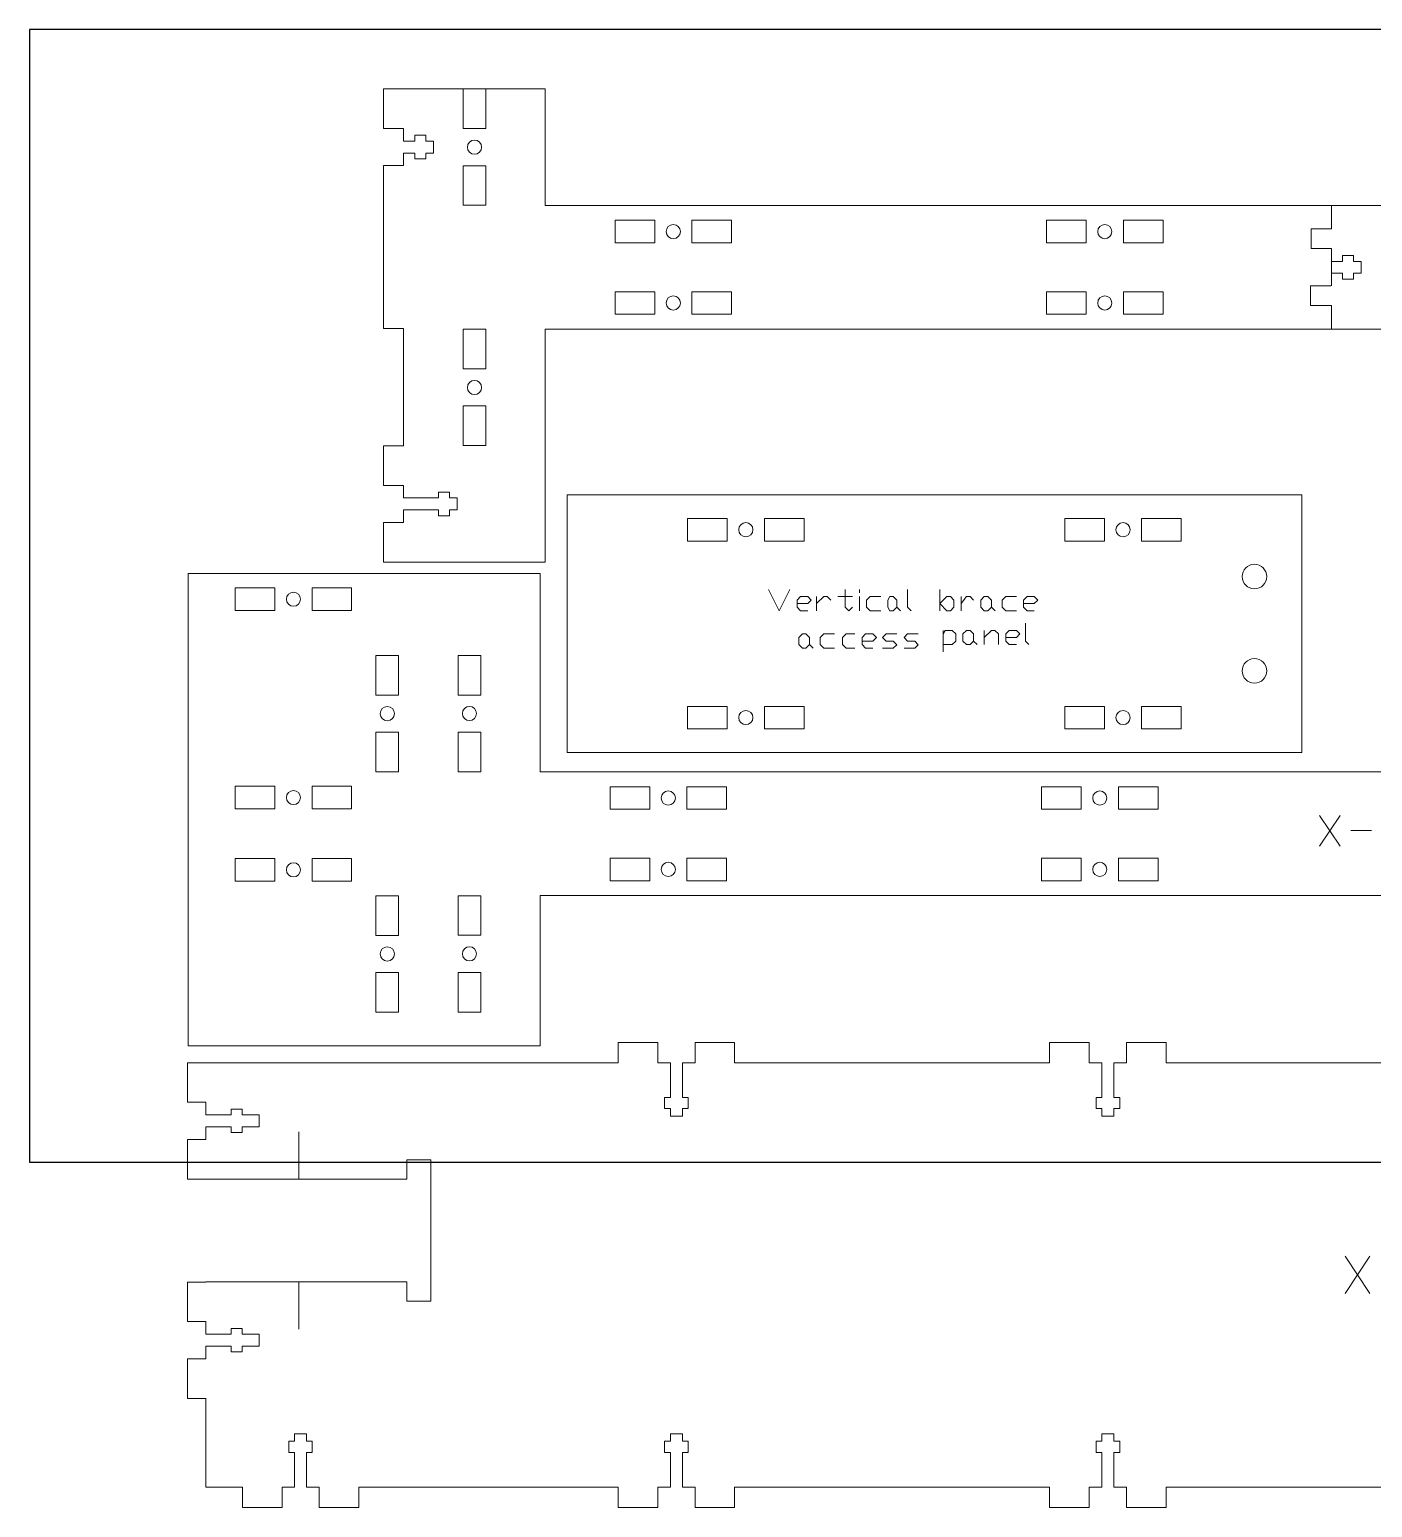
# Model space of a CAD drawing. Header units: inches. Extents: x 0 to 30.3, y 0.5 to 16.1.
# Drawn here: x -0.01 to 14.21, y 0.47 to 16.13 of the extents above; entities that cross this region are included whole.
import ezdxf

# ---------------------------------------------------------------- set-up
doc = ezdxf.new("R2010")
doc.units = ezdxf.units.IN
doc.header["$MEASUREMENT"] = 0
doc.layers.get('0').update_dxf_attribs({"linetype": 'CONTINUOUS', "true_color": 0xffffff})
doc.layers.add('CUT_SHEET_5', color=179, linetype='CONTINUOUS', true_color=0x131326)

# ---------------------------------------------------------------- blocks, each defined once
blk = doc.blocks.new('BORDER')
for p, q in [((24, 0), (0, 0)), ((0, 0), (0, -12)), ((24, -12), (24, 0)), ((0, -12), (24, -12))]:
    blk.add_line(p, q)
blk = doc.blocks.new('beam_face_1')
at = {"layer": 'CUT_SHEET_5', "color": 3, "lineweight": 15, "true_color": 0x00ff00}
for p, q in [((4.98, 0.215), (4.56, 0.215)), ((4.56, 0.215), (4.56, 0)), ((4.98, 0), (4.98, 0.215)), ((5.793, 0.215), (5.374, 0.215)), ((5.374, 0.215), (5.374, 0)), ((5.793, 0), (5.793, 0.215)), ((9.549, 0.215), (9.129, 0.215)), ((9.129, 0.215), (9.129, 0)), ((9.549, 0), (9.549, 0.215)), ((10.362, 0.215), (9.943, 0.215)), ((9.943, 0.215), (9.943, 0)), ((10.362, 0), (10.362, 0.215)), ((14.118, 0.215), (13.698, 0.215)), ((13.698, 0.215), (13.698, 0)), ((14.118, 0), (14.118, 0.215)), ((14.931, 0.215), (14.511, 0.215)), ((14.511, 0.215), (14.511, 0)), ((14.931, 0), (14.931, 0.215)), ((18.687, 0.215), (18.267, 0.215)), ((18.267, 0.215), (18.267, 0)), ((18.687, 0), (18.687, 0.215)), ((19.5, 0.215), (19.08, 0.215)), ((19.08, 0.215), (19.08, 0)), ((19.5, 0), (19.5, 0.215)), ((23.256, 0.215), (22.836, 0.215)), ((22.836, 0.215), (22.836, 0)), ((23.256, 0), (23.256, 0.215)), ((24.069, 0.215), (23.649, 0.215)), ((23.649, 0.215), (23.649, 0)), ((24.069, 0), (24.069, 0.215)), ((0, 0), (0, -0.42)), ((4.56, 0), (0, 0)), ((5.114, 0), (4.98, 0)), ((5.114, -0.368), (5.114, 0)), ((5.374, 0), (5.24, 0)), ((5.24, 0), (5.24, -0.368)), ((9.129, 0), (5.793, 0)), ((9.683, 0), (9.549, 0)), ((9.683, -0.368), (9.683, 0)), ((9.943, 0), (9.809, 0)), ((9.809, 0), (9.809, -0.368)), ((13.698, 0), (10.362, 0)), ((14.252, 0), (14.118, 0)), ((14.252, -0.368), (14.252, 0)), ((14.511, 0), (14.378, 0)), ((14.378, 0), (14.378, -0.368)), ((18.267, 0), (14.931, 0)), ((18.821, 0), (18.687, 0)), ((18.821, -0.368), (18.821, 0)), ((19.08, 0), (18.947, 0)), ((18.947, 0), (18.947, -0.368)), ((22.836, 0), (19.5, 0)), ((23.39, 0), (23.256, 0)), ((23.39, -0.368), (23.39, 0)), ((23.649, 0), (23.515, 0)), ((23.515, 0), (23.515, -0.368)), ((28.629, 0), (24.069, 0)), ((28.629, -0.42), (28.629, 0)), ((0, -0.42), (0.193, -0.42)), ((0.193, -0.42), (0.193, -0.554)), ((5.052, -0.486), (5.052, -0.368)), ((5.052, -0.368), (5.114, -0.368)), ((5.24, -0.368), (5.302, -0.368)), ((5.302, -0.368), (5.302, -0.486)), ((9.621, -0.486), (9.621, -0.368)), ((9.621, -0.368), (9.683, -0.368)), ((9.809, -0.368), (9.871, -0.368)), ((9.871, -0.368), (9.871, -0.486)), ((14.19, -0.486), (14.19, -0.368)), ((14.19, -0.368), (14.252, -0.368)), ((14.378, -0.368), (14.44, -0.368)), ((14.44, -0.368), (14.44, -0.486)), ((18.759, -0.486), (18.759, -0.368)), ((18.759, -0.368), (18.821, -0.368)), ((18.947, -0.368), (19.009, -0.368)), ((19.009, -0.368), (19.009, -0.486)), ((23.328, -0.486), (23.328, -0.368)), ((23.328, -0.368), (23.39, -0.368)), ((23.515, -0.368), (23.577, -0.368)), ((23.577, -0.368), (23.577, -0.486)), ((28.436, -0.554), (28.436, -0.42)), ((28.436, -0.42), (28.629, -0.42)), ((0.193, -0.554), (0.461, -0.554)), ((0.461, -0.554), (0.461, -0.492)), ((0.461, -0.492), (0.579, -0.492)), ((0.579, -0.492), (0.579, -0.554)), ((0.579, -0.554), (0.758, -0.554)), ((0.758, -0.554), (0.758, -0.679)), ((5.114, -0.486), (5.052, -0.486)), ((5.114, -0.565), (5.114, -0.486)), ((5.24, -0.565), (5.114, -0.565)), ((5.302, -0.486), (5.24, -0.486)), ((5.24, -0.486), (5.24, -0.565)), ((9.683, -0.486), (9.621, -0.486)), ((9.683, -0.565), (9.683, -0.486)), ((9.809, -0.565), (9.683, -0.565)), ((9.871, -0.486), (9.809, -0.486)), ((9.809, -0.486), (9.809, -0.565)), ((14.252, -0.486), (14.19, -0.486)), ((14.252, -0.565), (14.252, -0.486)), ((14.378, -0.565), (14.252, -0.565)), ((14.44, -0.486), (14.378, -0.486)), ((14.378, -0.486), (14.378, -0.565)), ((18.821, -0.486), (18.759, -0.486)), ((18.821, -0.565), (18.821, -0.486)), ((18.947, -0.565), (18.821, -0.565)), ((19.009, -0.486), (18.947, -0.486)), ((18.947, -0.486), (18.947, -0.565)), ((23.39, -0.486), (23.328, -0.486)), ((23.39, -0.565), (23.39, -0.486)), ((23.515, -0.565), (23.39, -0.565)), ((23.577, -0.486), (23.515, -0.486)), ((23.515, -0.486), (23.515, -0.565)), ((27.872, -0.679), (27.872, -0.554)), ((27.872, -0.554), (28.05, -0.554)), ((28.05, -0.554), (28.05, -0.492)), ((28.05, -0.492), (28.169, -0.492)), ((28.169, -0.492), (28.169, -0.554)), ((28.169, -0.554), (28.436, -0.554)), ((0.461, -0.679), (0.193, -0.679)), ((0.193, -0.679), (0.193, -0.813)), ((0.461, -0.741), (0.461, -0.679)), ((0.579, -0.741), (0.461, -0.741)), ((0.758, -0.679), (0.579, -0.679)), ((0.579, -0.679), (0.579, -0.741)), ((28.05, -0.679), (27.872, -0.679)), ((28.05, -0.741), (28.05, -0.679)), ((28.169, -0.741), (28.05, -0.741)), ((28.436, -0.679), (28.169, -0.679)), ((28.169, -0.679), (28.169, -0.741)), ((28.436, -0.813), (28.436, -0.679)), ((0.193, -0.813), (0, -0.813)), ((0, -0.813), (0, -1.233)), ((28.629, -0.813), (28.436, -0.813)), ((28.629, -1.233), (28.629, -0.813)), ((2.322, -1.234), (2.322, -1.029)), ((2.322, -1.029), (2.562, -1.029)), ((2.562, -1.029), (2.572, -1.029)), ((2.572, -1.029), (2.577, -1.029)), ((2.577, -1.029), (2.577, -2.528)), ((26.053, -2.528), (26.053, -1.029)), ((26.053, -1.029), (26.058, -1.029)), ((26.058, -1.029), (26.068, -1.029)), ((26.068, -1.029), (26.308, -1.029)), ((26.308, -1.029), (26.308, -1.234)), ((0, -1.233), (0.193, -1.233)), ((0.193, -1.233), (0.193, -1.234)), ((0.193, -1.234), (2.322, -1.234)), ((26.308, -1.234), (28.436, -1.234)), ((28.436, -1.234), (28.436, -1.233)), ((28.436, -1.233), (28.629, -1.233)), ((0.193, -2.324), (0, -2.324)), ((0, -2.324), (0, -2.743)), ((2.322, -2.323), (0.193, -2.323)), ((0.193, -2.323), (0.193, -2.324)), ((2.322, -2.528), (2.322, -2.323)), ((28.436, -2.323), (26.308, -2.323)), ((26.308, -2.323), (26.308, -2.528)), ((28.436, -2.324), (28.436, -2.323)), ((28.629, -2.324), (28.436, -2.324)), ((28.629, -2.743), (28.629, -2.324)), ((2.562, -2.528), (2.322, -2.528)), ((2.572, -2.528), (2.562, -2.528)), ((2.577, -2.528), (2.572, -2.528)), ((26.058, -2.528), (26.053, -2.528)), ((26.068, -2.528), (26.058, -2.528)), ((26.308, -2.528), (26.068, -2.528)), ((0, -2.743), (0.193, -2.743)), ((0.193, -2.743), (0.193, -2.877)), ((0.461, -2.877), (0.461, -2.815)), ((0.461, -2.815), (0.579, -2.815)), ((0.579, -2.815), (0.579, -2.877)), ((28.05, -2.877), (28.05, -2.815)), ((28.05, -2.815), (28.169, -2.815)), ((28.169, -2.815), (28.169, -2.877)), ((28.436, -2.877), (28.436, -2.743)), ((28.436, -2.743), (28.629, -2.743)), ((0.193, -2.877), (0.461, -2.877)), ((0.579, -2.877), (0.758, -2.877)), ((0.758, -2.877), (0.758, -3.003)), ((27.872, -3.003), (27.872, -2.877)), ((27.872, -2.877), (28.05, -2.877)), ((28.169, -2.877), (28.436, -2.877)), ((0.461, -3.003), (0.193, -3.003)), ((0.193, -3.003), (0.193, -3.137)), ((0.461, -3.065), (0.461, -3.003)), ((0.579, -3.065), (0.461, -3.065)), ((0.758, -3.003), (0.579, -3.003)), ((0.579, -3.003), (0.579, -3.065)), ((28.05, -3.003), (27.872, -3.003)), ((28.05, -3.065), (28.05, -3.003)), ((28.169, -3.065), (28.05, -3.065)), ((28.436, -3.003), (28.169, -3.003)), ((28.169, -3.003), (28.169, -3.065)), ((28.436, -3.137), (28.436, -3.003)), ((0.193, -3.137), (0, -3.137)), ((0, -3.137), (0, -3.557)), ((28.629, -3.137), (28.436, -3.137)), ((28.629, -3.557), (28.629, -3.137)), ((0, -3.557), (0.193, -3.557)), ((0.193, -3.557), (0.193, -4.497)), ((28.436, -4.497), (28.436, -3.557)), ((28.436, -3.557), (28.629, -3.557)), ((1.072, -4.129), (1.072, -4.011)), ((1.072, -4.011), (1.134, -4.011)), ((1.134, -4.011), (1.134, -3.932)), ((1.134, -3.932), (1.26, -3.932)), ((1.26, -3.932), (1.26, -4.011)), ((1.26, -4.011), (1.322, -4.011)), ((1.322, -4.011), (1.322, -4.129)), ((5.052, -4.129), (5.052, -4.011)), ((5.052, -4.011), (5.114, -4.011)), ((5.114, -4.011), (5.114, -3.932)), ((5.114, -3.932), (5.24, -3.932)), ((5.24, -3.932), (5.24, -4.011)), ((5.24, -4.011), (5.302, -4.011)), ((5.302, -4.011), (5.302, -4.129)), ((9.621, -4.129), (9.621, -4.011)), ((9.621, -4.011), (9.683, -4.011)), ((9.683, -4.011), (9.683, -3.932)), ((9.683, -3.932), (9.809, -3.932)), ((9.809, -3.932), (9.809, -4.011)), ((9.809, -4.011), (9.871, -4.011)), ((9.871, -4.011), (9.871, -4.129)), ((14.19, -4.129), (14.19, -4.011)), ((14.19, -4.011), (14.252, -4.011)), ((14.252, -4.011), (14.252, -3.932)), ((14.252, -3.932), (14.378, -3.932)), ((14.378, -3.932), (14.378, -4.011)), ((14.378, -4.011), (14.44, -4.011)), ((14.44, -4.011), (14.44, -4.129)), ((18.759, -4.129), (18.759, -4.011)), ((18.759, -4.011), (18.821, -4.011)), ((18.821, -4.011), (18.821, -3.932)), ((18.821, -3.932), (18.947, -3.932)), ((18.947, -3.932), (18.947, -4.011)), ((18.947, -4.011), (19.009, -4.011)), ((19.009, -4.011), (19.009, -4.129)), ((23.328, -4.129), (23.328, -4.011)), ((23.328, -4.011), (23.39, -4.011)), ((23.39, -4.011), (23.39, -3.932)), ((23.39, -3.932), (23.515, -3.932)), ((23.515, -3.932), (23.515, -4.011)), ((23.515, -4.011), (23.577, -4.011)), ((23.577, -4.011), (23.577, -4.129)), ((27.307, -4.129), (27.307, -4.011)), ((27.307, -4.011), (27.369, -4.011)), ((27.369, -4.011), (27.369, -3.932)), ((27.369, -3.932), (27.495, -3.932)), ((27.495, -3.932), (27.495, -4.011)), ((27.495, -4.011), (27.557, -4.011)), ((27.557, -4.011), (27.557, -4.129)), ((1.134, -4.129), (1.072, -4.129)), ((1.134, -4.497), (1.134, -4.129)), ((1.322, -4.129), (1.26, -4.129)), ((1.26, -4.129), (1.26, -4.497)), ((5.114, -4.129), (5.052, -4.129)), ((5.114, -4.497), (5.114, -4.129)), ((5.302, -4.129), (5.24, -4.129)), ((5.24, -4.129), (5.24, -4.497)), ((9.683, -4.129), (9.621, -4.129)), ((9.683, -4.497), (9.683, -4.129)), ((9.871, -4.129), (9.809, -4.129)), ((9.809, -4.129), (9.809, -4.497)), ((14.252, -4.129), (14.19, -4.129)), ((14.252, -4.497), (14.252, -4.129)), ((14.44, -4.129), (14.378, -4.129)), ((14.378, -4.129), (14.378, -4.497)), ((18.821, -4.129), (18.759, -4.129)), ((18.821, -4.497), (18.821, -4.129)), ((19.009, -4.129), (18.947, -4.129)), ((18.947, -4.129), (18.947, -4.497)), ((23.39, -4.129), (23.328, -4.129)), ((23.39, -4.497), (23.39, -4.129)), ((23.577, -4.129), (23.515, -4.129)), ((23.515, -4.129), (23.515, -4.497)), ((27.369, -4.129), (27.307, -4.129)), ((27.369, -4.497), (27.369, -4.129)), ((27.557, -4.129), (27.495, -4.129)), ((27.495, -4.129), (27.495, -4.497)), ((0.193, -4.497), (0.581, -4.497)), ((0.581, -4.497), (0.581, -4.712)), ((1.001, -4.712), (1.001, -4.497)), ((1.001, -4.497), (1.134, -4.497)), ((1.26, -4.497), (1.394, -4.497)), ((1.394, -4.497), (1.394, -4.712)), ((1.814, -4.712), (1.814, -4.497)), ((1.814, -4.497), (4.56, -4.497)), ((4.56, -4.497), (4.56, -4.712)), ((4.98, -4.712), (4.98, -4.497)), ((4.98, -4.497), (5.114, -4.497)), ((5.24, -4.497), (5.374, -4.497)), ((5.374, -4.497), (5.374, -4.712)), ((5.793, -4.712), (5.793, -4.497)), ((5.793, -4.497), (9.129, -4.497)), ((9.129, -4.497), (9.129, -4.712)), ((9.549, -4.712), (9.549, -4.497)), ((9.549, -4.497), (9.683, -4.497)), ((9.809, -4.497), (9.943, -4.497)), ((9.943, -4.497), (9.943, -4.712)), ((10.362, -4.712), (10.362, -4.497)), ((10.362, -4.497), (13.698, -4.497)), ((13.698, -4.497), (13.698, -4.712)), ((14.118, -4.712), (14.118, -4.497)), ((14.118, -4.497), (14.252, -4.497)), ((14.378, -4.497), (14.511, -4.497)), ((14.511, -4.497), (14.511, -4.712)), ((14.931, -4.712), (14.931, -4.497)), ((14.931, -4.497), (18.267, -4.497)), ((18.267, -4.497), (18.267, -4.712)), ((18.687, -4.712), (18.687, -4.497)), ((18.687, -4.497), (18.821, -4.497)), ((18.947, -4.497), (19.08, -4.497)), ((19.08, -4.497), (19.08, -4.712)), ((19.5, -4.712), (19.5, -4.497)), ((19.5, -4.497), (22.836, -4.497)), ((22.836, -4.497), (22.836, -4.712)), ((23.256, -4.712), (23.256, -4.497)), ((23.256, -4.497), (23.39, -4.497)), ((23.515, -4.497), (23.649, -4.497)), ((23.649, -4.497), (23.649, -4.712)), ((24.069, -4.712), (24.069, -4.497)), ((24.069, -4.497), (26.816, -4.497)), ((26.816, -4.497), (26.816, -4.712)), ((27.235, -4.712), (27.235, -4.497)), ((27.235, -4.497), (27.369, -4.497)), ((27.495, -4.497), (27.629, -4.497)), ((27.629, -4.497), (27.629, -4.712)), ((28.049, -4.712), (28.049, -4.497)), ((28.049, -4.497), (28.436, -4.497)), ((0.581, -4.712), (1.001, -4.712)), ((1.394, -4.712), (1.814, -4.712)), ((4.56, -4.712), (4.98, -4.712)), ((5.374, -4.712), (5.793, -4.712)), ((9.129, -4.712), (9.549, -4.712)), ((9.943, -4.712), (10.362, -4.712)), ((13.698, -4.712), (14.118, -4.712)), ((14.511, -4.712), (14.931, -4.712)), ((18.267, -4.712), (18.687, -4.712)), ((19.08, -4.712), (19.5, -4.712)), ((22.836, -4.712), (23.256, -4.712)), ((23.649, -4.712), (24.069, -4.712)), ((26.816, -4.712), (27.235, -4.712)), ((27.629, -4.712), (28.049, -4.712))]:
    blk.add_line(p, q, dxfattribs=at)
at = {"layer": 'CUT_SHEET_5', "color": 7, "lineweight": 15, "true_color": 0xffffff}
for p, q in [((1.18, -0.734), (1.18, -1.234)), ((27.438, -0.734), (27.438, -1.234)), ((12.257, -2.051), (12.52, -2.446)), ((12.257, -2.446), (12.52, -2.051)), ((13.047, -2.446), (13.047, -2.051)), ((13.047, -2.314), (13.179, -2.182)), ((13.179, -2.182), (13.212, -2.182)), ((13.212, -2.182), (13.277, -2.248)), ((13.475, -2.182), (13.409, -2.248)), ((13.607, -2.182), (13.475, -2.182)), ((13.673, -2.248), (13.607, -2.182)), ((13.804, -2.248), (13.87, -2.182)), ((13.87, -2.182), (13.936, -2.182)), ((13.936, -2.182), (14.002, -2.248)), ((14.199, -2.248), (14.265, -2.182)), ((14.199, -2.446), (14.199, -2.182)), ((14.265, -2.182), (14.331, -2.248)), ((14.331, -2.248), (14.397, -2.182)), ((14.397, -2.182), (14.463, -2.248)), ((15.088, -2.051), (15.023, -2.117)), ((15.023, -2.117), (15.023, -2.446)), ((15.154, -2.051), (15.088, -2.051)), ((15.22, -2.117), (15.154, -2.051)), ((15.352, -2.248), (15.418, -2.182)), ((15.418, -2.182), (15.484, -2.182)), ((15.484, -2.182), (15.549, -2.248)), ((15.813, -2.182), (15.747, -2.248)), ((16.01, -2.182), (15.813, -2.182)), ((16.175, -2.182), (16.109, -2.248)), ((16.307, -2.182), (16.175, -2.182)), ((16.373, -2.248), (16.307, -2.182)), ((1.18, -2.323), (1.18, -2.823)), ((12.652, -2.248), (12.915, -2.248)), ((13.179, -2.446), (13.047, -2.314)), ((13.277, -2.248), (13.277, -2.38)), ((13.409, -2.248), (13.409, -2.38)), ((13.409, -2.314), (13.607, -2.314)), ((13.607, -2.314), (13.673, -2.248)), ((13.804, -2.38), (13.804, -2.248)), ((14.002, -2.248), (14.002, -2.38)), ((14.331, -2.248), (14.331, -2.314)), ((14.463, -2.248), (14.463, -2.446)), ((14.957, -2.248), (15.154, -2.248)), ((15.352, -2.38), (15.352, -2.248)), ((15.549, -2.248), (15.549, -2.38)), ((15.747, -2.248), (15.747, -2.38)), ((16.109, -2.248), (16.109, -2.38)), ((16.109, -2.314), (16.307, -2.314)), ((16.307, -2.314), (16.373, -2.248)), ((27.438, -2.323), (27.438, -2.823)), ((13.212, -2.446), (13.179, -2.446)), ((13.277, -2.38), (13.212, -2.446)), ((13.409, -2.38), (13.475, -2.446)), ((13.475, -2.446), (13.607, -2.446)), ((13.87, -2.446), (13.804, -2.38)), ((13.936, -2.446), (13.87, -2.446)), ((14.002, -2.38), (13.936, -2.446)), ((14.002, -2.38), (14.068, -2.446)), ((15.418, -2.446), (15.352, -2.38)), ((15.484, -2.446), (15.418, -2.446)), ((15.549, -2.38), (15.484, -2.446)), ((15.549, -2.38), (15.615, -2.446)), ((15.747, -2.38), (15.813, -2.446)), ((15.813, -2.446), (16.01, -2.446)), ((16.109, -2.38), (16.175, -2.446)), ((16.175, -2.446), (16.307, -2.446))]:
    blk.add_line(p, q, dxfattribs=at)

msp = doc.modelspace()

# ---------------------------------------------------------------- linework, layer by layer
at = {"layer": 'CUT_SHEET_5', "color": 3, "lineweight": 15, "true_color": 0x00ff00}
for p, q in [((5.453, 15.498), (3.739, 15.498)), ((3.739, 15.498), (3.739, 15.079)), ((5.453, 14.264), (5.453, 15.498)), ((3.739, 15.079), (3.954, 15.079)), ((3.954, 15.079), (3.954, 14.945)), ((3.954, 14.945), (4.072, 14.945)), ((4.072, 14.945), (4.072, 15.007)), ((4.072, 15.007), (4.19, 15.007)), ((4.19, 15.007), (4.19, 14.945)), ((4.19, 14.945), (4.269, 14.945)), ((4.269, 14.945), (4.269, 14.819)), ((4.072, 14.819), (3.954, 14.819)), ((3.954, 14.819), (3.954, 14.685)), ((4.072, 14.757), (4.072, 14.819)), ((4.19, 14.757), (4.072, 14.757)), ((4.269, 14.819), (4.19, 14.819)), ((4.19, 14.819), (4.19, 14.757)), ((3.954, 14.685), (3.739, 14.685)), ((3.739, 14.685), (3.739, 12.96)), ((9.094, 14.264), (5.453, 14.264)), ((13.778, 14.264), (9.094, 14.264)), ((22.801, 14.264), (13.778, 14.264)), ((13.778, 14.264), (13.778, 14.015)), ((13.777, 13.806), (13.777, 13.671)), ((13.777, 13.671), (13.895, 13.671)), ((13.777, 13.671), (13.777, 13.546)), ((13.895, 13.671), (13.895, 13.733)), ((13.895, 13.733), (14.013, 13.733)), ((14.013, 13.733), (14.013, 13.671)), ((14.013, 13.671), (14.092, 13.671)), ((14.092, 13.671), (14.092, 13.546)), ((13.895, 13.546), (13.777, 13.546)), ((13.777, 13.546), (13.777, 13.412)), ((13.895, 13.484), (13.895, 13.546)), ((14.013, 13.484), (13.895, 13.484)), ((14.092, 13.546), (14.013, 13.546)), ((14.013, 13.546), (14.013, 13.484)), ((13.777, 13.202), (13.777, 12.952)), ((3.739, 12.96), (3.954, 12.96)), ((3.954, 12.96), (3.954, 11.718)), ((5.453, 11.718), (5.453, 12.952)), ((5.453, 12.952), (9.094, 12.952)), ((9.094, 12.952), (13.777, 12.952)), ((13.777, 12.952), (22.801, 12.952)), ((3.954, 11.718), (3.739, 11.718)), ((3.739, 11.718), (3.739, 11.298)), ((5.453, 10.485), (5.453, 11.718)), ((3.739, 11.298), (3.954, 11.298)), ((3.954, 11.298), (3.954, 11.165)), ((3.954, 11.165), (4.322, 11.165)), ((4.322, 11.165), (4.322, 11.227)), ((4.322, 11.227), (4.44, 11.227)), ((4.44, 11.227), (4.44, 11.165)), ((4.44, 11.165), (4.519, 11.165)), ((4.519, 11.165), (4.519, 11.039)), ((5.686, 8.467), (5.686, 11.198)), ((5.686, 11.198), (13.463, 11.198)), ((13.463, 11.198), (13.463, 8.467)), ((4.322, 11.039), (3.954, 11.039)), ((3.954, 11.039), (3.954, 10.905)), ((4.322, 10.977), (4.322, 11.039)), ((4.44, 10.977), (4.322, 10.977)), ((4.519, 11.039), (4.44, 11.039)), ((4.44, 11.039), (4.44, 10.977)), ((3.954, 10.905), (3.739, 10.905)), ((3.739, 10.905), (3.739, 10.485)), ((5.4, 10.363), (1.673, 10.363)), ((1.673, 10.363), (1.673, 5.359)), ((3.739, 10.485), (5.453, 10.485)), ((5.4, 8.263), (5.4, 10.363)), ((13.463, 8.467), (5.686, 8.467)), ((26.388, 8.263), (5.4, 8.263)), ((5.4, 5.359), (5.4, 6.952)), ((5.4, 6.952), (26.388, 6.952)), ((1.673, 5.359), (5.4, 5.359))]:
    msp.add_line(p, q, dxfattribs=at)
at = {"layer": 'CUT_SHEET_5', "color": 1, "lineweight": 15, "true_color": 0xff0000}
for p, q in [((4.824, 15.498), (4.584, 15.498)), ((4.584, 15.498), (4.584, 15.078)), ((4.824, 15.078), (4.824, 15.498)), ((4.584, 15.078), (4.824, 15.078)), ((4.824, 14.684), (4.584, 14.684)), ((4.584, 14.684), (4.584, 14.265)), ((4.824, 14.265), (4.824, 14.684)), ((4.584, 14.265), (4.824, 14.265)), ((6.193, 14.106), (6.613, 14.106)), ((6.193, 13.866), (6.193, 14.106)), ((6.613, 14.106), (6.613, 13.866)), ((7.006, 14.106), (7.426, 14.106)), ((7.006, 13.866), (7.006, 14.106)), ((7.426, 14.106), (7.426, 13.866)), ((11.182, 14.106), (10.762, 14.106)), ((10.762, 14.106), (10.762, 13.866)), ((11.182, 13.866), (11.182, 14.106)), ((11.995, 14.106), (11.575, 14.106)), ((11.575, 14.106), (11.575, 13.866)), ((11.995, 13.866), (11.995, 14.106)), ((13.562, 14.016), (13.562, 13.806)), ((13.562, 14.016), (13.778, 14.015)), ((6.613, 13.866), (6.193, 13.866)), ((7.426, 13.866), (7.006, 13.866)), ((10.762, 13.866), (11.182, 13.866)), ((11.575, 13.866), (11.995, 13.866)), ((13.562, 13.806), (13.777, 13.806)), ((6.193, 13.11), (6.193, 13.35)), ((6.193, 13.35), (6.613, 13.35)), ((6.613, 13.35), (6.613, 13.11)), ((7.006, 13.11), (7.006, 13.35)), ((7.006, 13.35), (7.426, 13.35)), ((7.426, 13.35), (7.426, 13.11)), ((11.182, 13.35), (10.762, 13.35)), ((10.762, 13.35), (10.762, 13.11)), ((11.182, 13.11), (11.182, 13.35)), ((11.995, 13.35), (11.575, 13.35)), ((11.575, 13.35), (11.575, 13.11)), ((11.995, 13.11), (11.995, 13.35)), ((13.558, 13.412), (13.558, 13.202)), ((13.773, 13.412), (13.558, 13.412)), ((13.558, 13.202), (13.777, 13.202)), ((6.613, 13.11), (6.193, 13.11)), ((7.426, 13.11), (7.006, 13.11)), ((10.762, 13.11), (11.182, 13.11)), ((11.575, 13.11), (11.995, 13.11)), ((4.824, 12.952), (4.584, 12.952)), ((4.584, 12.952), (4.584, 12.532)), ((4.824, 12.532), (4.824, 12.952)), ((4.584, 12.532), (4.824, 12.532)), ((4.824, 12.139), (4.584, 12.139)), ((4.584, 12.139), (4.584, 11.719)), ((4.824, 11.719), (4.824, 12.139)), ((4.584, 11.719), (4.824, 11.719)), ((6.961, 10.948), (7.38, 10.948)), ((6.961, 10.708), (6.961, 10.948)), ((7.38, 10.948), (7.38, 10.708)), ((7.774, 10.948), (8.194, 10.948)), ((7.774, 10.708), (7.774, 10.948)), ((8.194, 10.948), (8.194, 10.708)), ((10.955, 10.948), (11.374, 10.948)), ((10.955, 10.708), (10.955, 10.948)), ((11.374, 10.948), (11.374, 10.708)), ((11.768, 10.948), (12.188, 10.948)), ((11.768, 10.708), (11.768, 10.948)), ((12.188, 10.948), (12.188, 10.708)), ((7.38, 10.708), (6.961, 10.708)), ((8.194, 10.708), (7.774, 10.708)), ((11.374, 10.708), (10.955, 10.708)), ((12.188, 10.708), (11.768, 10.708)), ((12.963, 10.462), (12.963, 10.462)), ((2.59, 10.212), (2.17, 10.212)), ((2.17, 10.212), (2.17, 9.972)), ((2.59, 9.972), (2.59, 10.212)), ((3.403, 10.212), (2.984, 10.212)), ((2.984, 10.212), (2.984, 9.972)), ((3.403, 9.972), (3.403, 10.212)), ((12.833, 10.332), (12.833, 10.332)), ((12.963, 10.202), (12.963, 10.202)), ((13.093, 10.332), (13.093, 10.332)), ((2.17, 9.972), (2.59, 9.972)), ((2.984, 9.972), (3.403, 9.972)), ((3.661, 9.077), (3.661, 9.496)), ((3.661, 9.496), (3.901, 9.496)), ((3.901, 9.496), (3.901, 9.077)), ((4.771, 9.497), (4.531, 9.497)), ((4.531, 9.497), (4.531, 9.077)), ((4.771, 9.077), (4.771, 9.497)), ((12.963, 9.463), (12.963, 9.463)), ((13.093, 9.333), (13.093, 9.333)), ((12.963, 9.203), (12.963, 9.203)), ((3.901, 9.077), (3.661, 9.077)), ((4.531, 9.077), (4.771, 9.077)), ((6.961, 8.957), (7.38, 8.957)), ((6.961, 8.718), (6.961, 8.957)), ((7.38, 8.957), (7.38, 8.718)), ((7.774, 8.957), (8.194, 8.957)), ((7.774, 8.718), (7.774, 8.957)), ((8.194, 8.957), (8.194, 8.718)), ((10.955, 8.957), (11.374, 8.957)), ((10.955, 8.718), (10.955, 8.957)), ((11.374, 8.957), (11.374, 8.718)), ((11.768, 8.957), (12.188, 8.957)), ((11.768, 8.718), (11.768, 8.957)), ((12.188, 8.957), (12.188, 8.718)), ((3.661, 8.263), (3.661, 8.683)), ((3.661, 8.683), (3.901, 8.683)), ((3.901, 8.683), (3.901, 8.263)), ((4.771, 8.684), (4.531, 8.684)), ((4.531, 8.684), (4.531, 8.264)), ((4.771, 8.264), (4.771, 8.684)), ((7.38, 8.718), (6.961, 8.718)), ((8.194, 8.718), (7.774, 8.718)), ((11.374, 8.718), (10.955, 8.718)), ((12.188, 8.718), (11.768, 8.718)), ((3.901, 8.263), (3.661, 8.263)), ((4.531, 8.264), (4.771, 8.264)), ((2.59, 8.111), (2.17, 8.111)), ((2.17, 8.111), (2.17, 7.871)), ((2.59, 7.871), (2.59, 8.111)), ((3.403, 8.111), (2.984, 8.111)), ((2.984, 8.111), (2.984, 7.871)), ((3.403, 7.871), (3.403, 8.111)), ((6.14, 8.106), (6.56, 8.106)), ((6.14, 7.866), (6.14, 8.106)), ((6.56, 8.106), (6.56, 7.866)), ((6.953, 8.106), (7.373, 8.106)), ((6.953, 7.866), (6.953, 8.106)), ((7.373, 8.106), (7.373, 7.866)), ((11.129, 8.106), (10.709, 8.106)), ((10.709, 8.106), (10.709, 7.866)), ((11.129, 7.866), (11.129, 8.106)), ((11.942, 8.106), (11.522, 8.106)), ((11.522, 8.106), (11.522, 7.866)), ((11.942, 7.866), (11.942, 8.106)), ((2.17, 7.871), (2.59, 7.871)), ((2.984, 7.871), (3.403, 7.871)), ((6.56, 7.866), (6.14, 7.866)), ((7.373, 7.866), (6.953, 7.866)), ((10.709, 7.866), (11.129, 7.866)), ((11.522, 7.866), (11.942, 7.866)), ((2.59, 7.345), (2.17, 7.345)), ((2.17, 7.345), (2.17, 7.105)), ((2.59, 7.105), (2.59, 7.345)), ((3.403, 7.345), (2.984, 7.345)), ((2.984, 7.345), (2.984, 7.105)), ((3.403, 7.105), (3.403, 7.345)), ((6.14, 7.11), (6.14, 7.35)), ((6.14, 7.35), (6.56, 7.35)), ((6.56, 7.35), (6.56, 7.11)), ((6.953, 7.11), (6.953, 7.35)), ((6.953, 7.35), (7.373, 7.35)), ((7.373, 7.35), (7.373, 7.11)), ((11.129, 7.35), (10.709, 7.35)), ((10.709, 7.35), (10.709, 7.11)), ((11.129, 7.11), (11.129, 7.35)), ((11.942, 7.35), (11.522, 7.35)), ((11.522, 7.35), (11.522, 7.11)), ((11.942, 7.11), (11.942, 7.35)), ((2.17, 7.105), (2.59, 7.105)), ((2.984, 7.105), (3.403, 7.105)), ((6.56, 7.11), (6.14, 7.11)), ((7.373, 7.11), (6.953, 7.11)), ((10.709, 7.11), (11.129, 7.11)), ((11.522, 7.11), (11.942, 7.11)), ((3.661, 6.531), (3.661, 6.951)), ((3.661, 6.951), (3.901, 6.951)), ((3.901, 6.951), (3.901, 6.531)), ((4.771, 6.951), (4.531, 6.951)), ((4.531, 6.951), (4.531, 6.532)), ((4.771, 6.532), (4.771, 6.951)), ((3.901, 6.531), (3.661, 6.531)), ((4.531, 6.532), (4.771, 6.532)), ((4.576, 6.335), (4.576, 6.335)), ((3.661, 5.718), (3.661, 6.137)), ((3.661, 6.137), (3.901, 6.137)), ((3.901, 6.137), (3.901, 5.718)), ((4.771, 6.138), (4.531, 6.138)), ((4.531, 6.138), (4.531, 5.718)), ((4.771, 5.718), (4.771, 6.138)), ((3.901, 5.718), (3.661, 5.718)), ((4.531, 5.718), (4.771, 5.718))]:
    msp.add_line(p, q, dxfattribs=at)
at = {"layer": 'CUT_SHEET_5', "color": 7, "lineweight": 15, "true_color": 0xffffff}
for p, q in [((7.817, 10.196), (7.93, 9.969)), ((7.93, 9.969), (8.044, 10.196)), ((8.629, 10.196), (8.629, 10.007)), ((8.78, 10.158), (8.78, 10.196)), ((9.29, 10.196), (9.29, 10.007)), ((9.63, 9.969), (9.63, 10.196)), ((8.157, 10.12), (8.119, 10.083)), ((8.119, 10.083), (8.119, 10.007)), ((8.119, 10.045), (8.232, 10.045)), ((8.232, 10.12), (8.157, 10.12)), ((8.27, 10.083), (8.232, 10.12)), ((8.232, 10.045), (8.27, 10.083)), ((8.327, 10.045), (8.402, 10.12)), ((8.327, 9.969), (8.327, 10.12)), ((8.402, 10.12), (8.44, 10.12)), ((8.44, 10.12), (8.478, 10.083)), ((8.553, 10.12), (8.705, 10.12)), ((8.78, 9.969), (8.78, 10.12)), ((8.893, 10.12), (8.856, 10.083)), ((8.856, 10.083), (8.856, 10.007)), ((9.007, 10.12), (8.893, 10.12)), ((9.082, 10.083), (9.101, 10.12)), ((9.082, 10.007), (9.082, 10.083)), ((9.101, 10.12), (9.139, 10.12)), ((9.139, 10.12), (9.177, 10.083)), ((9.177, 10.083), (9.177, 10.007)), ((9.63, 10.045), (9.706, 10.12)), ((9.706, 9.969), (9.63, 10.045)), ((9.706, 10.12), (9.743, 10.12)), ((9.743, 10.12), (9.781, 10.083)), ((9.781, 10.083), (9.781, 10.007)), ((9.857, 10.045), (9.913, 10.12)), ((9.857, 9.969), (9.857, 10.12)), ((9.913, 10.12), (9.951, 10.12)), ((9.951, 10.12), (9.989, 10.083)), ((10.064, 10.083), (10.102, 10.12)), ((10.064, 10.007), (10.064, 10.083)), ((10.102, 10.12), (10.14, 10.12)), ((10.14, 10.12), (10.178, 10.083)), ((10.178, 10.083), (10.178, 10.007)), ((10.329, 10.12), (10.291, 10.083)), ((10.291, 10.083), (10.291, 10.007)), ((10.442, 10.12), (10.329, 10.12)), ((10.555, 10.12), (10.518, 10.083)), ((10.518, 10.083), (10.518, 10.007)), ((10.518, 10.045), (10.631, 10.045)), ((10.631, 10.12), (10.555, 10.12)), ((10.669, 10.083), (10.631, 10.12)), ((10.631, 10.045), (10.669, 10.083)), ((8.119, 10.007), (8.157, 9.969)), ((8.157, 9.969), (8.232, 9.969)), ((8.629, 10.007), (8.667, 9.969)), ((8.667, 9.969), (8.705, 10.007)), ((8.856, 10.007), (8.893, 9.969)), ((8.893, 9.969), (9.007, 9.969)), ((9.101, 9.969), (9.082, 10.007)), ((9.139, 9.969), (9.101, 9.969)), ((9.177, 10.007), (9.139, 9.969)), ((9.177, 10.007), (9.215, 9.969)), ((9.29, 10.007), (9.328, 9.969)), ((9.743, 9.969), (9.706, 9.969)), ((9.781, 10.007), (9.743, 9.969)), ((10.102, 9.969), (10.064, 10.007)), ((10.14, 9.969), (10.102, 9.969)), ((10.178, 10.007), (10.14, 9.969)), ((10.178, 10.007), (10.216, 9.969)), ((10.291, 10.007), (10.329, 9.969)), ((10.329, 9.969), (10.442, 9.969)), ((10.518, 10.007), (10.555, 9.969)), ((10.555, 9.969), (10.631, 9.969)), ((8.138, 9.686), (8.176, 9.724)), ((8.176, 9.724), (8.214, 9.724)), ((8.214, 9.724), (8.251, 9.686)), ((8.402, 9.724), (8.365, 9.686)), ((8.516, 9.724), (8.402, 9.724)), ((8.638, 9.724), (8.601, 9.686)), ((8.733, 9.724), (8.638, 9.724)), ((8.846, 9.724), (8.808, 9.686)), ((8.922, 9.724), (8.846, 9.724)), ((8.96, 9.686), (8.922, 9.724)), ((9.026, 9.686), (9.063, 9.724)), ((9.063, 9.724), (9.177, 9.724)), ((9.252, 9.686), (9.29, 9.724)), ((9.29, 9.724), (9.403, 9.724)), ((9.668, 9.724), (9.687, 9.762)), ((9.668, 9.535), (9.668, 9.762)), ((9.687, 9.762), (9.762, 9.762)), ((9.762, 9.762), (9.8, 9.724)), ((9.8, 9.724), (9.8, 9.648)), ((9.876, 9.724), (9.913, 9.762)), ((9.876, 9.648), (9.876, 9.724)), ((9.913, 9.762), (9.951, 9.762)), ((9.951, 9.762), (9.989, 9.724)), ((9.989, 9.724), (9.989, 9.648)), ((10.102, 9.686), (10.178, 9.762)), ((10.102, 9.611), (10.102, 9.762)), ((10.178, 9.762), (10.215, 9.762)), ((10.215, 9.762), (10.253, 9.724)), ((10.253, 9.724), (10.253, 9.611)), ((10.367, 9.762), (10.329, 9.724)), ((10.329, 9.724), (10.329, 9.648)), ((10.442, 9.762), (10.367, 9.762)), ((10.48, 9.724), (10.442, 9.762)), ((10.442, 9.686), (10.48, 9.724)), ((10.537, 9.837), (10.537, 9.648)), ((8.138, 9.611), (8.138, 9.686)), ((8.176, 9.573), (8.138, 9.611)), ((8.214, 9.573), (8.176, 9.573)), ((8.251, 9.611), (8.214, 9.573)), ((8.251, 9.686), (8.251, 9.611)), ((8.251, 9.611), (8.289, 9.573)), ((8.365, 9.686), (8.365, 9.611)), ((8.365, 9.611), (8.402, 9.573)), ((8.402, 9.573), (8.516, 9.573)), ((8.601, 9.686), (8.601, 9.611)), ((8.601, 9.611), (8.638, 9.573)), ((8.638, 9.573), (8.733, 9.573)), ((8.808, 9.686), (8.808, 9.611)), ((8.808, 9.648), (8.922, 9.648)), ((8.808, 9.611), (8.846, 9.573)), ((8.846, 9.573), (8.922, 9.573)), ((8.922, 9.648), (8.96, 9.686)), ((9.063, 9.648), (9.026, 9.686)), ((9.026, 9.573), (9.139, 9.573)), ((9.139, 9.648), (9.063, 9.648)), ((9.177, 9.61), (9.139, 9.648)), ((9.139, 9.573), (9.177, 9.61)), ((9.29, 9.648), (9.252, 9.686)), ((9.252, 9.573), (9.366, 9.573)), ((9.366, 9.648), (9.29, 9.648)), ((9.403, 9.61), (9.366, 9.648)), ((9.366, 9.573), (9.403, 9.61)), ((9.762, 9.611), (9.668, 9.611)), ((9.8, 9.648), (9.762, 9.611)), ((9.913, 9.611), (9.876, 9.648)), ((9.951, 9.611), (9.913, 9.611)), ((9.989, 9.648), (9.951, 9.611)), ((9.989, 9.648), (10.027, 9.611)), ((10.329, 9.686), (10.442, 9.686)), ((10.329, 9.648), (10.367, 9.611)), ((10.367, 9.611), (10.442, 9.611)), ((10.537, 9.648), (10.574, 9.611)), ((13.651, 7.8), (13.87, 7.475)), ((13.651, 7.475), (13.87, 7.8)), ((13.983, 7.642), (14.202, 7.642))]:
    msp.add_line(p, q, dxfattribs=at)
at = {"layer": 'CUT_SHEET_5', "color": 1, "lineweight": 15, "true_color": 0xff0000}
for points, degree in [([(4.704, 14.956), (4.662, 14.956), (4.629, 14.923), (4.629, 14.881)], 3), ([(4.629, 14.881), (4.629, 14.84), (4.662, 14.806), (4.704, 14.806)], 3), ([(4.779, 14.881), (4.779, 14.922), (4.745, 14.956), (4.704, 14.956)], 3), ([(4.704, 14.806), (4.745, 14.806), (4.779, 14.84), (4.779, 14.881)], 3), ([(6.809, 14.061), (6.768, 14.061), (6.734, 14.028), (6.734, 13.986)], 3), ([(6.734, 13.986), (6.734, 13.945), (6.768, 13.911), (6.809, 13.911)], 3), ([(6.884, 13.986), (6.884, 14.028), (6.851, 14.061), (6.809, 14.061)], 3), ([(6.809, 13.911), (6.851, 13.911), (6.884, 13.945), (6.884, 13.986)], 3), ([(11.378, 14.061), (11.337, 14.061), (11.303, 14.028), (11.303, 13.986)], 3), ([(11.303, 13.986), (11.303, 13.945), (11.337, 13.911), (11.378, 13.911)], 3), ([(11.453, 13.986), (11.453, 14.028), (11.42, 14.061), (11.378, 14.061)], 3), ([(11.378, 13.911), (11.42, 13.911), (11.453, 13.945), (11.453, 13.986)], 3), ([(6.809, 13.305), (6.768, 13.305), (6.734, 13.272), (6.734, 13.23)], 3), ([(6.734, 13.23), (6.734, 13.189), (6.768, 13.155), (6.809, 13.155)], 3), ([(6.884, 13.23), (6.884, 13.272), (6.851, 13.305), (6.809, 13.305)], 3), ([(6.809, 13.155), (6.851, 13.155), (6.884, 13.189), (6.884, 13.23)], 3), ([(11.378, 13.305), (11.337, 13.305), (11.303, 13.272), (11.303, 13.23)], 3), ([(11.303, 13.23), (11.303, 13.189), (11.337, 13.155), (11.378, 13.155)], 3), ([(11.453, 13.23), (11.453, 13.272), (11.42, 13.305), (11.378, 13.305)], 3), ([(11.378, 13.155), (11.42, 13.155), (11.453, 13.189), (11.453, 13.23)], 3), ([(4.704, 12.41), (4.662, 12.41), (4.629, 12.377), (4.629, 12.335)], 3), ([(4.779, 12.335), (4.779, 12.377), (4.745, 12.41), (4.704, 12.41)], 3), ([(4.629, 12.335), (4.629, 12.294), (4.662, 12.26), (4.704, 12.26)], 3), ([(4.704, 12.26), (4.745, 12.26), (4.779, 12.294), (4.779, 12.335)], 3), ([(7.577, 10.903), (7.536, 10.903), (7.502, 10.869), (7.502, 10.828)], 3), ([(7.502, 10.828), (7.502, 10.786), (7.536, 10.753), (7.577, 10.753)], 3), ([(7.652, 10.828), (7.652, 10.869), (7.619, 10.903), (7.577, 10.903)], 3), ([(7.577, 10.753), (7.619, 10.753), (7.652, 10.786), (7.652, 10.828)], 3), ([(11.571, 10.903), (11.53, 10.903), (11.496, 10.869), (11.496, 10.828)], 3), ([(11.496, 10.828), (11.496, 10.786), (11.53, 10.753), (11.571, 10.753)], 3), ([(11.646, 10.828), (11.646, 10.869), (11.613, 10.903), (11.571, 10.903)], 3), ([(11.571, 10.753), (11.613, 10.753), (11.646, 10.786), (11.646, 10.828)], 3), ([(12.963, 10.462), (12.891, 10.462), (12.833, 10.404), (12.833, 10.332)], 3), ([(13.093, 10.332), (13.093, 10.404), (13.035, 10.462), (12.963, 10.462)], 3), ([(12.833, 10.332), (12.833, 10.261), (12.891, 10.202), (12.963, 10.202)], 3), ([(12.963, 10.202), (13.035, 10.202), (13.093, 10.261), (13.093, 10.332)], 3), ([(2.787, 10.167), (2.746, 10.167), (2.712, 10.133), (2.712, 10.092)], 3), ([(2.712, 10.092), (2.712, 10.05), (2.746, 10.017), (2.787, 10.017)], 3), ([(2.862, 10.092), (2.862, 10.133), (2.828, 10.167), (2.787, 10.167)], 3), ([(2.787, 10.017), (2.828, 10.017), (2.862, 10.05), (2.862, 10.092)], 3), ([(12.963, 9.463), (12.891, 9.463), (12.833, 9.405), (12.833, 9.333)], 3), ([(13.093, 9.333), (13.093, 9.405), (13.035, 9.463), (12.963, 9.463)], 3), ([(12.833, 9.333), (12.833, 9.261), (12.891, 9.203), (12.963, 9.203)], 3), ([(12.833, 9.333), (12.833, 9.333), (12.833, 9.333)], 2), ([(12.963, 9.203), (13.035, 9.203), (13.093, 9.261), (13.093, 9.333)], 3), ([(3.781, 8.955), (3.74, 8.955), (3.706, 8.921), (3.706, 8.88)], 3), ([(3.856, 8.88), (3.856, 8.921), (3.823, 8.955), (3.781, 8.955)], 3), ([(4.651, 8.956), (4.609, 8.956), (4.576, 8.922), (4.576, 8.881)], 3), ([(4.726, 8.881), (4.726, 8.922), (4.692, 8.956), (4.651, 8.956)], 3), ([(3.706, 8.88), (3.706, 8.839), (3.74, 8.805), (3.781, 8.805)], 3), ([(3.781, 8.805), (3.823, 8.805), (3.856, 8.839), (3.856, 8.88)], 3), ([(4.576, 8.881), (4.576, 8.839), (4.609, 8.806), (4.651, 8.806)], 3), ([(4.651, 8.806), (4.692, 8.806), (4.726, 8.839), (4.726, 8.881)], 3), ([(7.577, 8.912), (7.536, 8.912), (7.502, 8.879), (7.502, 8.838)], 3), ([(7.502, 8.838), (7.502, 8.796), (7.536, 8.763), (7.577, 8.763)], 3), ([(7.652, 8.838), (7.652, 8.879), (7.619, 8.912), (7.577, 8.912)], 3), ([(7.577, 8.763), (7.619, 8.763), (7.652, 8.796), (7.652, 8.838)], 3), ([(11.571, 8.912), (11.53, 8.912), (11.496, 8.879), (11.496, 8.838)], 3), ([(11.496, 8.838), (11.496, 8.796), (11.53, 8.763), (11.571, 8.763)], 3), ([(11.646, 8.838), (11.646, 8.879), (11.613, 8.912), (11.571, 8.912)], 3), ([(11.571, 8.763), (11.613, 8.763), (11.646, 8.796), (11.646, 8.838)], 3), ([(2.787, 8.066), (2.746, 8.066), (2.712, 8.032), (2.712, 7.991)], 3), ([(2.712, 7.991), (2.712, 7.949), (2.746, 7.916), (2.787, 7.916)], 3), ([(2.862, 7.991), (2.862, 8.032), (2.828, 8.066), (2.787, 8.066)], 3), ([(2.787, 7.916), (2.828, 7.916), (2.862, 7.949), (2.862, 7.991)], 3), ([(6.756, 8.061), (6.715, 8.061), (6.681, 8.027), (6.681, 7.986)], 3), ([(6.681, 7.986), (6.681, 7.944), (6.715, 7.911), (6.756, 7.911)], 3), ([(6.831, 7.986), (6.831, 8.027), (6.798, 8.061), (6.756, 8.061)], 3), ([(6.756, 7.911), (6.798, 7.911), (6.831, 7.944), (6.831, 7.986)], 3), ([(11.325, 8.061), (11.284, 8.061), (11.25, 8.027), (11.25, 7.986)], 3), ([(11.25, 7.986), (11.25, 7.944), (11.284, 7.911), (11.325, 7.911)], 3), ([(11.4, 7.986), (11.4, 8.027), (11.367, 8.061), (11.325, 8.061)], 3), ([(11.325, 7.911), (11.367, 7.911), (11.4, 7.944), (11.4, 7.986)], 3), ([(2.787, 7.3), (2.746, 7.3), (2.712, 7.266), (2.712, 7.225)], 3), ([(2.712, 7.225), (2.712, 7.183), (2.746, 7.15), (2.787, 7.15)], 3), ([(2.862, 7.225), (2.862, 7.266), (2.828, 7.3), (2.787, 7.3)], 3), ([(2.787, 7.15), (2.828, 7.15), (2.862, 7.183), (2.862, 7.225)], 3), ([(6.756, 7.305), (6.715, 7.305), (6.682, 7.271), (6.682, 7.23)], 3), ([(6.682, 7.23), (6.682, 7.188), (6.715, 7.155), (6.756, 7.155)], 3), ([(6.831, 7.23), (6.831, 7.271), (6.798, 7.305), (6.756, 7.305)], 3), ([(6.756, 7.155), (6.798, 7.155), (6.831, 7.188), (6.831, 7.23)], 3), ([(11.325, 7.305), (11.284, 7.305), (11.25, 7.271), (11.25, 7.23)], 3), ([(11.25, 7.23), (11.25, 7.188), (11.284, 7.155), (11.325, 7.155)], 3), ([(11.4, 7.23), (11.4, 7.271), (11.367, 7.305), (11.325, 7.305)], 3), ([(11.325, 7.155), (11.367, 7.155), (11.4, 7.188), (11.4, 7.23)], 3), ([(3.781, 6.409), (3.74, 6.409), (3.706, 6.376), (3.706, 6.334)], 3), ([(3.706, 6.334), (3.706, 6.293), (3.74, 6.259), (3.781, 6.259)], 3), ([(3.856, 6.334), (3.856, 6.376), (3.823, 6.409), (3.781, 6.409)], 3), ([(3.781, 6.259), (3.823, 6.259), (3.856, 6.293), (3.856, 6.334)], 3), ([(4.651, 6.41), (4.609, 6.41), (4.576, 6.376), (4.576, 6.335)], 3), ([(4.576, 6.335), (4.576, 6.293), (4.609, 6.26), (4.651, 6.26)], 3), ([(4.726, 6.335), (4.726, 6.376), (4.692, 6.41), (4.651, 6.41)], 3), ([(4.651, 6.26), (4.692, 6.26), (4.726, 6.293), (4.726, 6.335)], 3)]:
    msp.add_open_spline(points, degree=degree, dxfattribs=at)

# ---------------------------------------------------------------- block references
msp.add_blockref('BORDER', (-0.007, 16.127))
at = {"layer": 'CUT_SHEET_5'}
msp.add_blockref('beam_face_1', (1.665, 5.182), dxfattribs=at)

doc.saveas('drawing.dxf')
